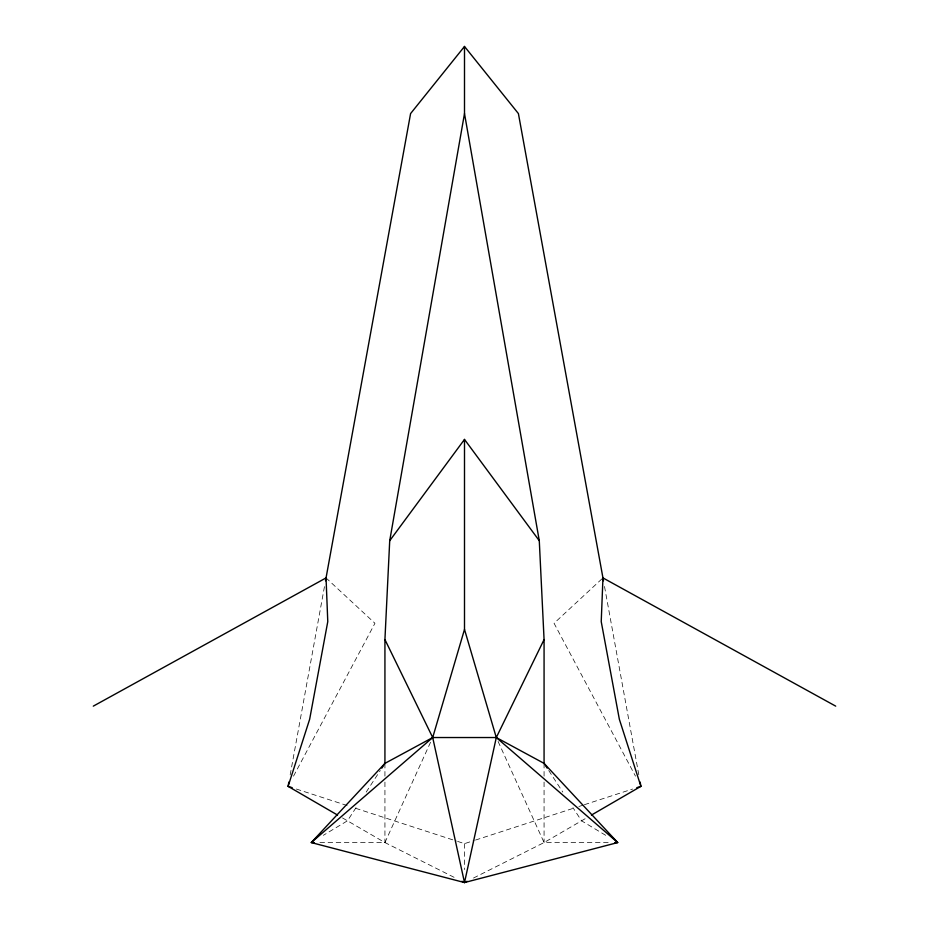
<?xml version="1.0" encoding="UTF-8"?>
<svg xmlns="http://www.w3.org/2000/svg" width="929" height="929" viewBox="0 0 929 929"><rect width="100%" height="100%" fill="white"/><g stroke="black" fill="none" stroke-linecap="round" stroke-linejoin="round"><path stroke-width="0.7" stroke-dasharray="4.64 3.48" d="M290.173 774.937L324.488 586.489M319.936 842.568L384.931 842.568L432.101 738.845M293.518 776.156L374.944 623.289L327.113 578.906M356.039 807.649L347.458 820.806L323.327 835.31M366.2 792.089L380.251 770.547M601.887 578.906L554.056 623.289L635.482 776.156M473.488 878.033L544.069 842.568L586.489 817.938M457.614 841.407L464.5 843.648L474.15 840.513M475.52 840.06L573.379 808.288M578.883 806.5L583.029 805.153M584.399 804.7L632.637 789.035M498.095 741.47L544.069 842.568L609.064 842.568M296.363 789.035L347.353 805.606M355.621 808.288L456.232 840.966M342.511 817.938L384.931 842.568L455.512 878.033M605.673 835.31L581.542 820.806L572.961 807.649M548.749 770.547L562.8 792.089M604.512 586.489L638.827 774.937M544.069 763.371L544.069 776.33M544.069 782.09L544.069 842.568M464.5 843.648L464.5 869.579M384.931 763.371L384.931 776.33M384.931 782.09L384.931 842.568"/><path stroke-width="1.39" d="M381.807 768.155L384.931 763.371L384.931 639.582L389.715 540.724L464.5 113.57L464.5 46.45L518.405 113.57L603.478 580.776M288.873 782.067L288.095 786.352L337.564 815.07M325.522 580.776L410.595 113.57L464.5 46.45M547.193 768.155L544.069 763.371L544.069 639.582L539.284 540.724L464.5 439.417L464.5 629.421L432.705 737.533L464.5 882.55L617.727 842.568L544.069 763.371L496.295 737.533L432.705 737.533L384.931 763.371L311.273 842.568L464.5 882.55L467.066 881.261M544.069 639.582L496.295 737.533L464.5 882.55L461.934 881.261M389.715 540.724L464.5 439.417M591.436 815.07L640.905 786.352L640.127 782.067M93.295 706.145L326.044 577.919L327.774 621.629L309.647 719.278L288.095 786.352L292.229 787.699M636.771 787.699L640.905 786.352L619.353 719.278L601.226 621.629L602.956 577.919L835.705 706.145M314.165 842.568L311.273 842.568L432.705 737.533L384.931 639.582M614.835 842.568L617.727 842.568L496.295 737.533L464.5 629.421M464.5 113.57L539.284 540.724"/></g></svg>
